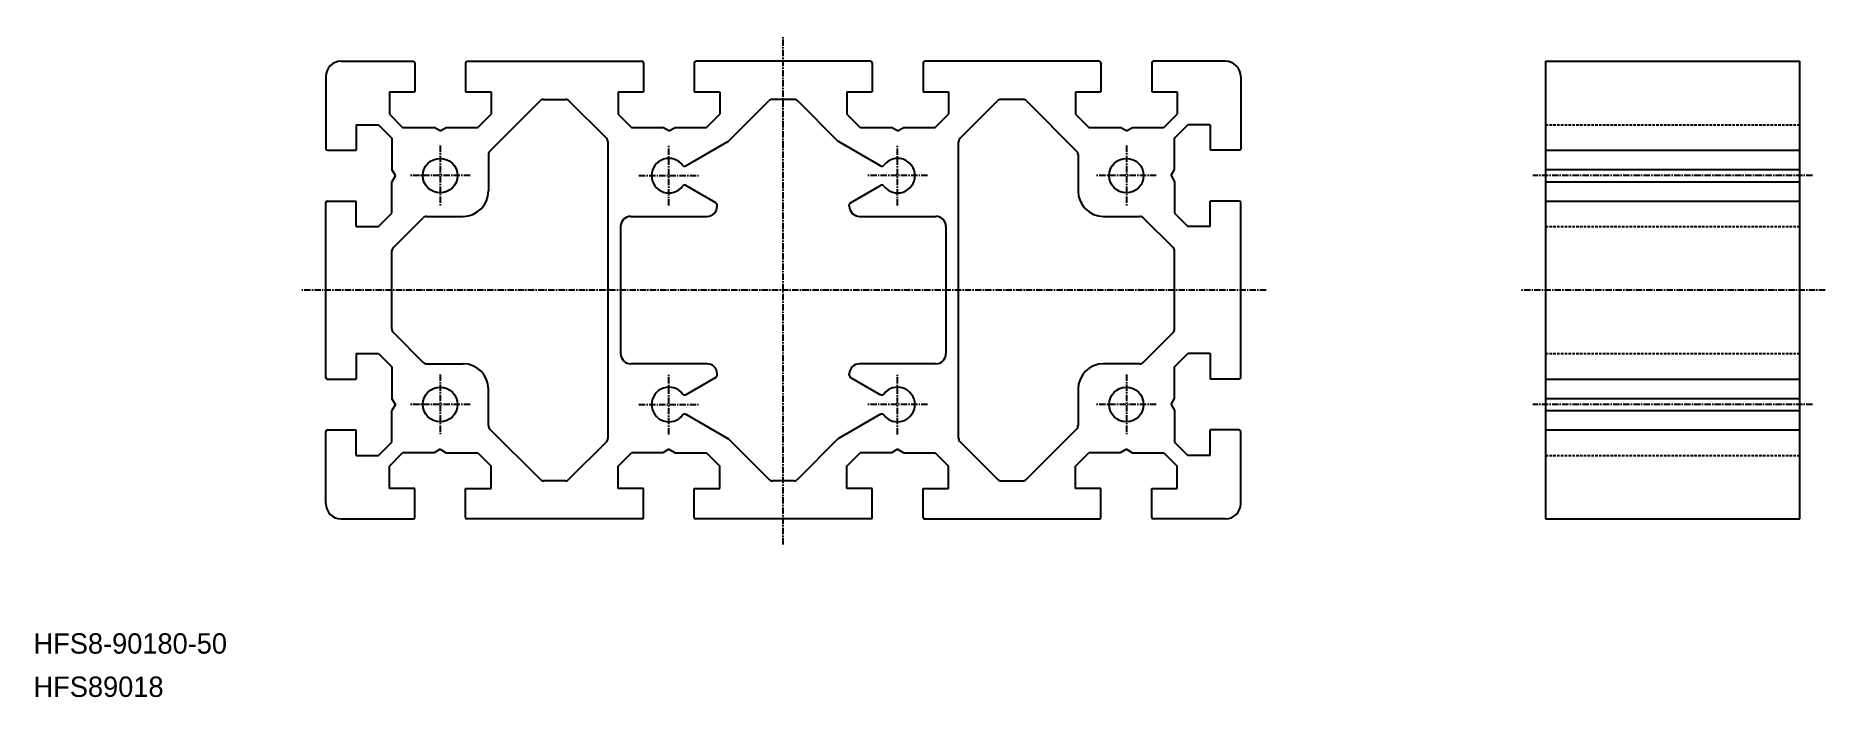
# Model space of a CAD drawing. Extents: x 0 to 353, y 0 to 130.
import ezdxf

# ---------------------------------------------------------------- set-up
doc = ezdxf.new("R2010")
doc.units = 0
doc.linetypes.add('CENTER', pattern=[2, 1.25, -0.25, 0.25, -0.25])
doc.linetypes.add('DASHED', pattern=[0.75, 0.5, -0.25])
doc.layers.get('0').update_dxf_attribs({"linetype": 'CONTINUOUS'})
doc.layers.add('CENTER', color=1, linetype='CENTER')

msp = doc.modelspace()

# ---------------------------------------------------------------- linework, layer by layer
at = {"color": 7, "linetype": 'CONTINUOUS'}
for p, q in [((60.5, 125), (74.7, 125)), ((75, 124.7), (75, 119)), ((85, 124.7), (85, 119)), ((85.3, 125), (119.7, 125)), ((120, 124.7), (120, 119)), ((130, 124.7), (130, 119)), ((164.7, 125), (130.3, 125)), ((165, 124.7), (165, 119)), ((175, 124.7), (175, 119)), ((209.7, 125), (175.3, 125)), ((210, 124.7), (210, 119)), ((220, 124.7), (220, 119)), ((234.5, 125), (220.3, 125)), ((297.5, 125), (297.5, 35)), ((297.5, 125), (347.5, 125)), ((347.5, 35), (347.5, 125)), ((57.5, 122), (57.5, 107.8)), ((237.5, 122), (237.5, 107.8)), ((70, 119), (70, 114.62)), ((70, 119), (75, 119)), ((85, 119), (90, 119)), ((89.79, 107.34), (99.66, 117.21)), ((90, 119), (90, 114.62)), ((100.36, 117.5), (104.64, 117.5)), ((105.34, 117.21), (112.71, 109.84)), ((115, 119), (115, 114.62)), ((115, 119), (120, 119)), ((130, 119), (135, 119)), ((135, 119), (135, 114.62)), ((136.8, 109.35), (144.66, 117.21)), ((149.64, 117.5), (145.36, 117.5)), ((150.34, 117.21), (158.2, 109.35)), ((160, 119), (160, 114.62)), ((160, 119), (165, 119)), ((175, 119), (180, 119)), ((180, 119), (180, 114.62)), ((182.29, 109.84), (189.66, 117.21)), ((194.64, 117.5), (190.36, 117.5)), ((195.34, 117.21), (205.21, 107.34)), ((205, 119), (205, 114.62)), ((205, 119), (210, 119)), ((220, 119), (225, 119)), ((225, 119), (225, 114.62)), ((70, 114.62), (72.62, 112)), ((87.38, 112), (90, 114.62)), ((115, 114.62), (117.62, 112)), ((132.38, 112), (135, 114.62)), ((160, 114.62), (162.62, 112)), ((177.38, 112), (180, 114.62)), ((205, 114.62), (207.62, 112)), ((222.38, 112), (225, 114.62)), ((63.5, 112.5), (63.5, 107.5)), ((63.5, 112.5), (67.88, 112.5)), ((67.88, 112.5), (70.5, 109.88)), ((70.5, 109.88), (70.5, 103.71)), ((72.62, 112), (78.79, 112)), ((80, 111.3), (78.79, 112)), ((80, 111.3), (81.21, 112)), ((81.21, 112), (87.38, 112)), ((117.62, 112), (123.79, 112)), ((125, 111.3), (123.79, 112)), ((125, 111.3), (126.21, 112)), ((126.21, 112), (132.38, 112)), ((128.35, 104.43), (136.6, 109.2)), ((166.65, 104.43), (158.4, 109.2)), ((162.62, 112), (168.79, 112)), ((170, 111.3), (168.79, 112)), ((170, 111.3), (171.21, 112)), ((171.21, 112), (177.38, 112)), ((207.62, 112), (213.79, 112)), ((215, 111.3), (213.79, 112)), ((215, 111.3), (216.21, 112)), ((216.21, 112), (222.38, 112)), ((224.5, 109.88), (227.12, 112.5)), ((224.5, 103.71), (224.5, 109.88)), ((231.5, 112.5), (227.12, 112.5)), ((231.5, 112.5), (231.5, 107.5)), ((57.8, 107.5), (63.5, 107.5)), ((89.5, 106.64), (89.5, 99.5)), ((113, 109.14), (113, 50.86)), ((182, 50.86), (182, 109.14)), ((205.5, 106.64), (205.5, 99.5)), ((237.2, 107.5), (231.5, 107.5)), ((297.5, 107.5), (347.5, 107.5)), ((71.2, 102.5), (70.5, 103.71)), ((71.2, 102.5), (70.5, 101.29)), ((223.8, 102.5), (224.5, 103.71)), ((223.8, 102.5), (224.5, 101.29)), ((297.5, 103.71), (347.5, 103.71)), ((70.5, 95.12), (70.5, 101.29)), ((134.25, 97.16), (128.35, 100.57)), ((160.75, 97.16), (166.65, 100.57)), ((224.5, 101.29), (224.5, 95.12)), ((297.5, 101.29), (347.5, 101.29)), ((57.5, 62.8), (57.5, 97.2)), ((57.8, 97.5), (63.5, 97.5)), ((63.5, 92.5), (63.5, 97.5)), ((67.88, 92.5), (70.5, 95.12)), ((134.5, 96.5), (134.5, 96.73)), ((160.5, 96.5), (160.5, 96.73)), ((224.5, 95.12), (227.12, 92.5)), ((231.5, 92.5), (231.5, 97.5)), ((237.2, 97.5), (231.5, 97.5)), ((237.5, 62.8), (237.5, 97.2)), ((297.5, 97.5), (347.5, 97.5)), ((63.5, 92.5), (67.88, 92.5)), ((70.79, 88.34), (76.66, 94.21)), ((77.36, 94.5), (84.5, 94.5)), ((115.5, 92.5), (115.5, 67.5)), ((117.5, 94.5), (132.5, 94.5)), ((162.5, 94.5), (177.5, 94.5)), ((179.5, 92.5), (179.5, 67.5)), ((210.5, 94.5), (217.64, 94.5)), ((218.34, 94.21), (224.21, 88.34)), ((231.5, 92.5), (227.12, 92.5)), ((70.5, 72.36), (70.5, 87.64)), ((224.5, 72.36), (224.5, 87.64)), ((70.79, 71.66), (76.66, 65.79)), ((218.34, 65.79), (224.21, 71.66)), ((63.5, 67.5), (63.5, 62.5)), ((63.5, 67.5), (67.88, 67.5)), ((67.88, 67.5), (70.5, 64.88)), ((224.5, 64.88), (227.12, 67.5)), ((231.5, 67.5), (227.12, 67.5)), ((231.5, 67.5), (231.5, 62.5)), ((70.5, 64.88), (70.5, 58.71)), ((77.36, 65.5), (84.5, 65.5)), ((132.5, 65.5), (117.5, 65.5)), ((134.5, 63.27), (134.5, 63.5)), ((160.5, 63.27), (160.5, 63.5)), ((177.5, 65.5), (162.5, 65.5)), ((217.64, 65.5), (210.5, 65.5)), ((224.5, 58.71), (224.5, 64.88)), ((57.8, 62.5), (63.5, 62.5)), ((89.5, 53.36), (89.5, 60.5)), ((134.25, 62.84), (128.35, 59.43)), ((160.75, 62.84), (166.65, 59.43)), ((205.5, 60.5), (205.5, 53.36)), ((237.2, 62.5), (231.5, 62.5)), ((297.5, 62.5), (347.5, 62.5)), ((71.2, 57.5), (70.5, 58.71)), ((71.2, 57.5), (70.5, 56.29)), ((223.8, 57.5), (224.5, 58.71)), ((223.8, 57.5), (224.5, 56.29)), ((297.5, 58.71), (347.5, 58.71)), ((70.5, 50.12), (70.5, 56.29)), ((128.35, 55.57), (136.6, 50.8)), ((166.65, 55.57), (158.4, 50.8)), ((224.5, 56.29), (224.5, 50.12)), ((297.5, 56.29), (347.5, 56.29)), ((57.5, 38), (57.5, 52.2)), ((57.8, 52.5), (63.5, 52.5)), ((63.5, 47.5), (63.5, 52.5)), ((67.88, 47.5), (70.5, 50.12)), ((89.79, 52.66), (99.66, 42.79)), ((105.34, 42.79), (112.71, 50.16)), ((136.8, 50.65), (144.66, 42.79)), ((150.34, 42.79), (158.2, 50.65)), ((182.29, 50.16), (189.66, 42.79)), ((195.34, 42.79), (205.21, 52.66)), ((224.5, 50.12), (227.12, 47.5)), ((231.5, 47.5), (231.5, 52.5)), ((237.2, 52.5), (231.5, 52.5)), ((237.5, 38), (237.5, 52.2)), ((297.5, 52.5), (347.5, 52.5)), ((63.5, 47.5), (67.88, 47.5)), ((70, 45.38), (72.62, 48)), ((78.79, 48), (72.62, 48)), ((80, 48.7), (78.79, 48)), ((80, 48.7), (81.21, 48)), ((81.21, 48), (87.38, 48)), ((87.38, 48), (90, 45.38)), ((115, 45.38), (117.62, 48)), ((123.79, 48), (117.62, 48)), ((125, 48.7), (123.79, 48)), ((125, 48.7), (126.21, 48)), ((126.21, 48), (132.38, 48)), ((132.38, 48), (135, 45.38)), ((160, 45.38), (162.62, 48)), ((168.79, 48), (162.62, 48)), ((170, 48.7), (168.79, 48)), ((170, 48.7), (171.21, 48)), ((171.21, 48), (177.38, 48)), ((177.38, 48), (180, 45.38)), ((205, 45.38), (207.62, 48)), ((213.79, 48), (207.62, 48)), ((215, 48.7), (213.79, 48)), ((215, 48.7), (216.21, 48)), ((216.21, 48), (222.38, 48)), ((222.38, 48), (225, 45.38)), ((231.5, 47.5), (227.12, 47.5)), ((70, 41), (70, 45.38)), ((90, 41), (90, 45.38)), ((104.64, 42.5), (100.36, 42.5)), ((115, 41), (115, 45.38)), ((135, 41), (135, 45.38)), ((149.64, 42.5), (145.36, 42.5)), ((160, 41), (160, 45.38)), ((180, 41), (180, 45.38)), ((190.36, 42.5), (194.64, 42.5)), ((205, 41), (205, 45.38)), ((225, 41), (225, 45.38)), ((75, 41), (70, 41)), ((75, 35.3), (75, 41)), ((85, 35.3), (85, 41)), ((85, 41), (90, 41)), ((120, 41), (115, 41)), ((120, 35.3), (120, 41)), ((130, 35.3), (130, 41)), ((130, 41), (135, 41)), ((165, 41), (160, 41)), ((165, 35.3), (165, 41)), ((175, 35.3), (175, 41)), ((175, 41), (180, 41)), ((210, 41), (205, 41)), ((210, 35.3), (210, 41)), ((220, 35.3), (220, 41)), ((220, 41), (225, 41)), ((60.5, 35), (74.7, 35)), ((119.7, 35), (85.3, 35)), ((164.7, 35), (130.3, 35)), ((175.3, 35), (209.7, 35)), ((234.5, 35), (220.3, 35)), ((297.5, 35), (347.5, 35))]:
    msp.add_line(p, q, dxfattribs=at)
at = {"color": 3, "linetype": 'DASHED'}
for p, q in [((297.5, 112.5), (347.5, 112.5)), ((297.5, 92.5), (347.5, 92.5)), ((297.5, 67.5), (347.5, 67.5)), ((297.5, 47.5), (347.5, 47.5))]:
    msp.add_line(p, q, dxfattribs=at)
at = {"color": 7, "linetype": 'CONTINUOUS'}
for centre in [(80, 102.5), (215, 102.5), (80, 57.5), (215, 57.5)]:
    msp.add_circle(centre, 3.4, dxfattribs=at)
for centre, radius, start, end in [((60.5, 122), 3, 90, 180), ((74.7, 124.7), 0.3, 0, 90), ((85.3, 124.7), 0.3, 90, 180), ((119.7, 124.7), 0.3, 360, 90), ((130.3, 124.7), 0.3, 90, 180), ((164.7, 124.7), 0.3, 360, 90), ((175.3, 124.7), 0.3, 90, 180), ((209.7, 124.7), 0.3, 360, 90), ((220.3, 124.7), 0.3, 90, 180), ((234.5, 122), 3, 0, 90), ((100.36, 116.5), 1, 90, 135), ((104.64, 116.5), 1, 45, 90), ((145.36, 116.5), 1, 90, 135), ((149.64, 116.5), 1, 45, 90), ((190.36, 116.5), 1, 90, 135), ((194.64, 116.5), 1, 45, 90), ((112, 109.14), 1, 0, 45), ((136.1, 110.06), 1, 300, 315), ((158.9, 110.06), 1, 225, 240.0001), ((183, 109.14), 1, 135, 180), ((57.8, 107.8), 0.3, 180, 270), ((90.5, 106.64), 1, 135, 180), ((125, 102.5), 3.4, 37.3656, 322.6342), ((170, 102.5), 3.4, 217.3662, 142.6331), ((204.5, 106.64), 1, 0, 45), ((237.2, 107.8), 0.3, 270, 0), ((128.1, 104.87), 0.5, 217.3656, 300), ((166.9, 104.87), 0.5, 240.0001, 322.6331), ((84.5, 99.5), 5, 270, 0), ((128.1, 100.13), 0.5, 60.0001, 142.6342), ((166.9, 100.13), 0.5, 37.3662, 120), ((210.5, 99.5), 5, 180, 270), ((57.8, 97.2), 0.3, 90, 180), ((132.5, 96.5), 2, 270, 0), ((134, 96.73), 0.5, 360, 60.0001), ((161, 96.73), 0.5, 120, 180), ((162.5, 96.5), 2, 180, 270), ((237.2, 97.2), 0.3, 360, 90), ((77.36, 93.5), 1, 90, 135), ((117.5, 92.5), 2, 90, 180), ((177.5, 92.5), 2, 360, 90), ((217.64, 93.5), 1, 45, 90), ((71.5, 87.64), 1, 135, 180), ((223.5, 87.64), 1, 0, 45), ((71.5, 72.36), 1, 180, 225), ((223.5, 72.36), 1, 315, 0), ((117.5, 67.5), 2, 180, 270), ((177.5, 67.5), 2, 270, 0), ((77.36, 66.5), 1, 225, 270), ((84.5, 60.5), 5, 0, 90), ((132.5, 63.5), 2, 0, 90), ((162.5, 63.5), 2, 90, 180), ((210.5, 60.5), 5, 90, 180), ((217.64, 66.5), 1, 270, 315), ((57.8, 62.8), 0.3, 180, 270), ((125, 57.5), 3.4, 37.3666, 322.6341), ((134, 63.27), 0.5, 300.0001, 0), ((161, 63.27), 0.5, 180, 240), ((170, 57.5), 3.4, 217.3669, 142.6334), ((237.2, 62.8), 0.3, 270, 0), ((128.1, 59.87), 0.5, 217.3666, 300.0001), ((166.9, 59.87), 0.5, 240, 322.6334), ((90.5, 53.36), 1, 180, 225), ((128.1, 55.13), 0.5, 60, 142.6341), ((166.9, 55.13), 0.5, 37.3669, 120), ((204.5, 53.36), 1, 315, 0), ((57.8, 52.2), 0.3, 90, 180), ((112, 50.86), 1, 315, 0), ((136.1, 49.94), 1, 45, 60), ((158.9, 49.94), 1, 120, 135), ((183, 50.86), 1, 180, 225), ((237.2, 52.2), 0.3, 0, 90), ((100.36, 43.5), 1, 225, 270), ((104.64, 43.5), 1, 270, 315), ((145.36, 43.5), 1, 225, 270), ((149.64, 43.5), 1, 270, 315), ((190.36, 43.5), 1, 225, 270), ((194.64, 43.5), 1, 270, 315), ((60.5, 38), 3, 180, 270), ((74.7, 35.3), 0.3, 270, 0), ((85.3, 35.3), 0.3, 180, 270), ((119.7, 35.3), 0.3, 270, 0), ((130.3, 35.3), 0.3, 180, 270), ((164.7, 35.3), 0.3, 270, 0), ((175.3, 35.3), 0.3, 180, 270), ((209.7, 35.3), 0.3, 270, 0), ((220.3, 35.3), 0.3, 180, 270), ((234.5, 38), 3, 270, 0)]:
    msp.add_arc(centre, radius, start, end, dxfattribs=at)
at = {"layer": 'CENTER', "color": 1, "linetype": 'CENTER'}
for p, q in [((147.5, 30), (147.5, 130)), ((80, 108.4), (80, 96.6)), ((125, 96.6), (125, 108.4)), ((170, 96.6), (170, 108.4)), ((215, 108.4), (215, 96.6)), ((85.9, 102.5), (74.1, 102.5)), ((119.1, 102.5), (130.9, 102.5)), ((175.9, 102.5), (164.1, 102.5)), ((220.9, 102.5), (209.1, 102.5)), ((350, 102.5), (295, 102.5)), ((242.5, 80), (52.5, 80)), ((352.5, 80), (292.5, 80)), ((80, 63.4), (80, 51.6)), ((125, 51.6), (125, 63.4)), ((170, 51.6), (170, 63.4)), ((215, 63.4), (215, 51.6)), ((85.9, 57.5), (74.1, 57.5)), ((119.1, 57.5), (130.9, 57.5)), ((175.9, 57.5), (164.1, 57.5)), ((220.9, 57.5), (209.1, 57.5)), ((350, 57.5), (295, 57.5))]:
    msp.add_line(p, q, dxfattribs=at)

# ---------------------------------------------------------------- texts
at = {"color": 7, "linetype": 'CONTINUOUS'}
for s, p in [('HFS8-90180-50', (0, 8.51)), ('HFS89018', (0, 0))]:
    msp.add_text(s, height=4, dxfattribs=at).set_placement(p)

doc.saveas('drawing.dxf')
